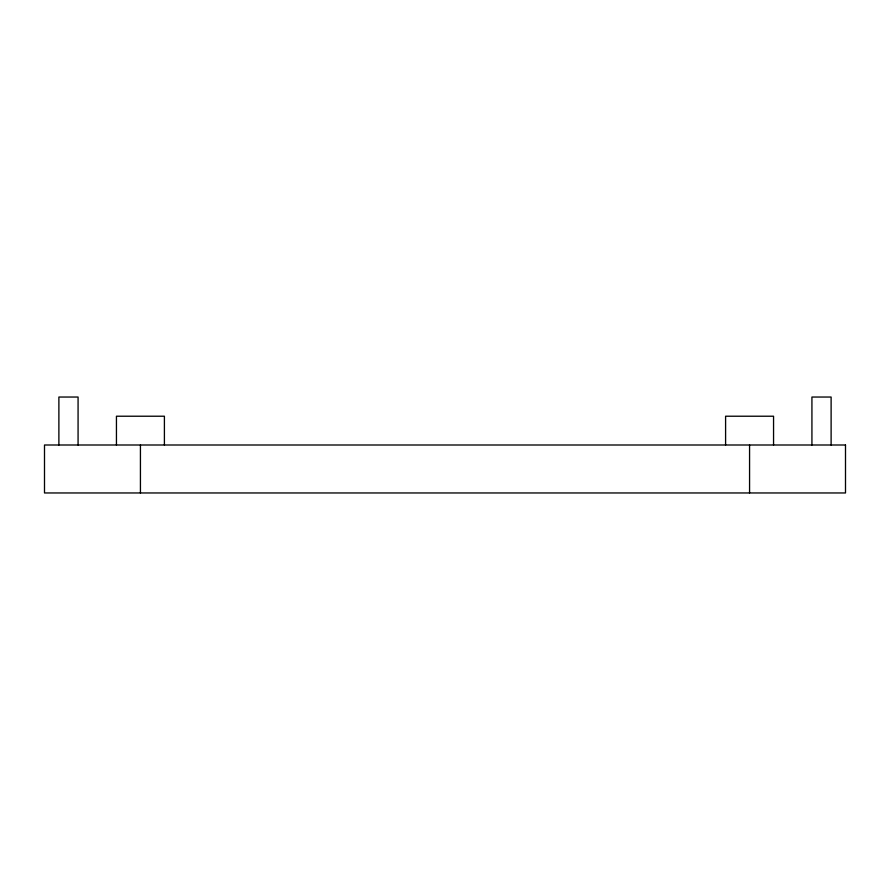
<?xml version="1.0" encoding="UTF-8"?>
<svg xmlns="http://www.w3.org/2000/svg" width="890" height="890" viewBox="0 0 890 890"><rect width="100%" height="100%" fill="white"/><g stroke="black" fill="none" stroke-linecap="round" stroke-linejoin="round"><path stroke-width="1.33" d="M831.115 445L831.115 397.04L811.925 397.04L811.925 445M773.555 445L773.555 416.22L725.595 416.22L725.595 445M749.569 445L749.569 492.96M164.405 445L164.405 416.22L116.445 416.22L116.445 445M140.431 445L140.431 492.96M78.075 445L78.075 397.04L58.885 397.04L58.885 445M845.5 445L44.5 445L44.5 492.96L845.5 492.96L845.5 445"/></g></svg>
